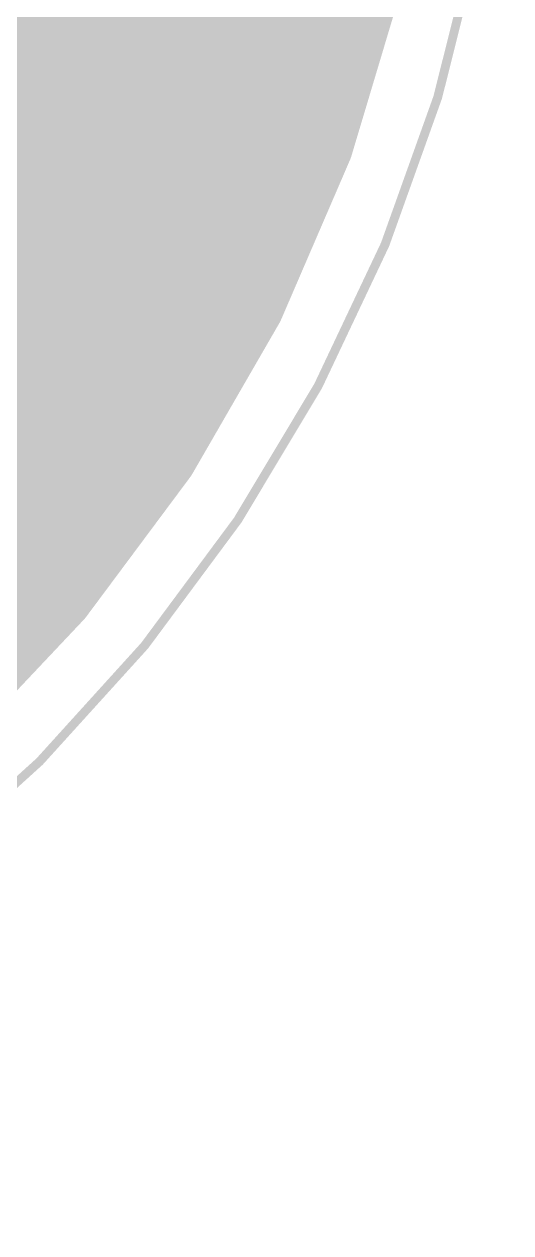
# Model space of a CAD drawing. Extents: x 30.8 to 86, y 18.1 to 73.3.
# Drawn here: x 77.6 to 85.99, y 18.15 to 39 of the extents above; entities that cross this region are included whole.
import ezdxf

# ---------------------------------------------------------------- set-up
doc = ezdxf.new("R2010")
doc.units = 0
doc.layers.add('16', color=132, linetype='CONTINUOUS')
doc.layers.add('20', color=31, linetype='CONTINUOUS')

msp = doc.modelspace()

# ---------------------------------------------------------------- linework, layer by layer
at = {"layer": '16', "const_width": 0.6096}
for points in [[(83.815, 39.7013), (82.9446, 36.7938)], [(74.9594, 39.0144), (83.6094, 39.0144)], [(74.546, 38.4048), (83.4269, 38.4048)], [(74.6897, 37.7952), (83.2444, 37.7952)], [(75.0602, 37.1856), (83.0619, 37.1856)], [(82.9446, 36.7938), (81.7425, 34.007)], [(75.084, 36.576), (82.8506, 36.576)], [(74.7913, 35.9664), (82.5877, 35.9664)], [(68.0751, 35.3568), (82.3247, 35.3568)], [(68.5418, 34.7472), (82.0618, 34.7472)], [(68.615, 34.1376), (81.7988, 34.1376)], [(81.7425, 34.007), (80.225, 31.3786)], [(68.3791, 33.528), (81.4659, 33.528)], [(67.6542, 32.9184), (81.114, 32.9184)], [(68.3895, 32.3088), (80.762, 32.3088)], [(68.5212, 31.6992), (80.4101, 31.6992)], [(80.225, 31.3786), (78.4126, 28.9442)], [(68.3474, 31.0896), (80.0098, 31.0896)], [(50.196, 30.48), (79.556, 30.48)], [(75.4932, 29.8704), (79.1021, 29.8704)], [(76.3284, 29.2608), (78.6483, 29.2608)], [(78.4126, 28.9442), (77.1158, 27.5697)], [(76.7749, 28.6512), (78.1362, 28.6512)], [(77.0179, 28.0416), (77.561, 28.0416)]]:
    msp.add_lwpolyline(points, dxfattribs=at)
at = {"layer": '16', "const_width": 0.3048}
for points in [[(83.6094, 38.862, 1), (83.6094, 39.1668)], [(83.4269, 38.2524, 1), (83.4269, 38.5572)], [(83.2444, 37.6428, 1), (83.2444, 37.9476)], [(83.0619, 37.0332, 1), (83.0619, 37.338)], [(82.7986, 36.8375, 1), (83.0906, 36.7501)], [(83.0845, 36.7334, 1), (82.8046, 36.8542)], [(82.8506, 36.4236, 1), (82.8506, 36.7284)], [(82.5877, 35.814, 1), (82.5877, 36.1188)], [(82.3247, 35.2044, 1), (82.3247, 35.5092)], [(82.0618, 34.5948, 1), (82.0618, 34.8996)], [(81.7988, 33.9852, 1), (81.7988, 34.29)], [(81.6025, 34.0674, 1), (81.8824, 33.9466)], [(81.8745, 33.9308, 1), (81.6105, 34.0832)], [(81.4659, 33.3756, 1), (81.4659, 33.6804)], [(81.114, 32.766, 1), (81.114, 33.0708)], [(80.762, 32.1564, 1), (80.762, 32.4612)], [(80.4101, 31.5468, 1), (80.4101, 31.8516)], [(80.093, 31.4548, 1), (80.357, 31.3024)], [(80.3472, 31.2876, 1), (80.1027, 31.4696)], [(80.0098, 30.9372, 1), (80.0098, 31.242)], [(79.556, 30.3276, 1), (79.556, 30.6324)], [(79.1021, 29.718, 1), (79.1021, 30.0228)], [(78.6483, 29.1084, 1), (78.6483, 29.4132)], [(78.5235, 28.8396, 1), (78.3018, 29.0488)], [(78.2904, 29.0352, 1), (78.5349, 28.8532)], [(78.1362, 28.4988, 1), (78.1362, 28.8036)], [(77.561, 27.8892, 1), (77.561, 28.194)]]:
    msp.add_lwpolyline(points, format="xyb", dxfattribs=at)
at = {"layer": '20', "const_width": 0.1524}
msp.add_lwpolyline([(58.42, 18.2245, 1), (58.42, 73.2155, 1), (58.42, 18.2245)], format="xyb", dxfattribs=at)

doc.saveas('drawing.dxf')
